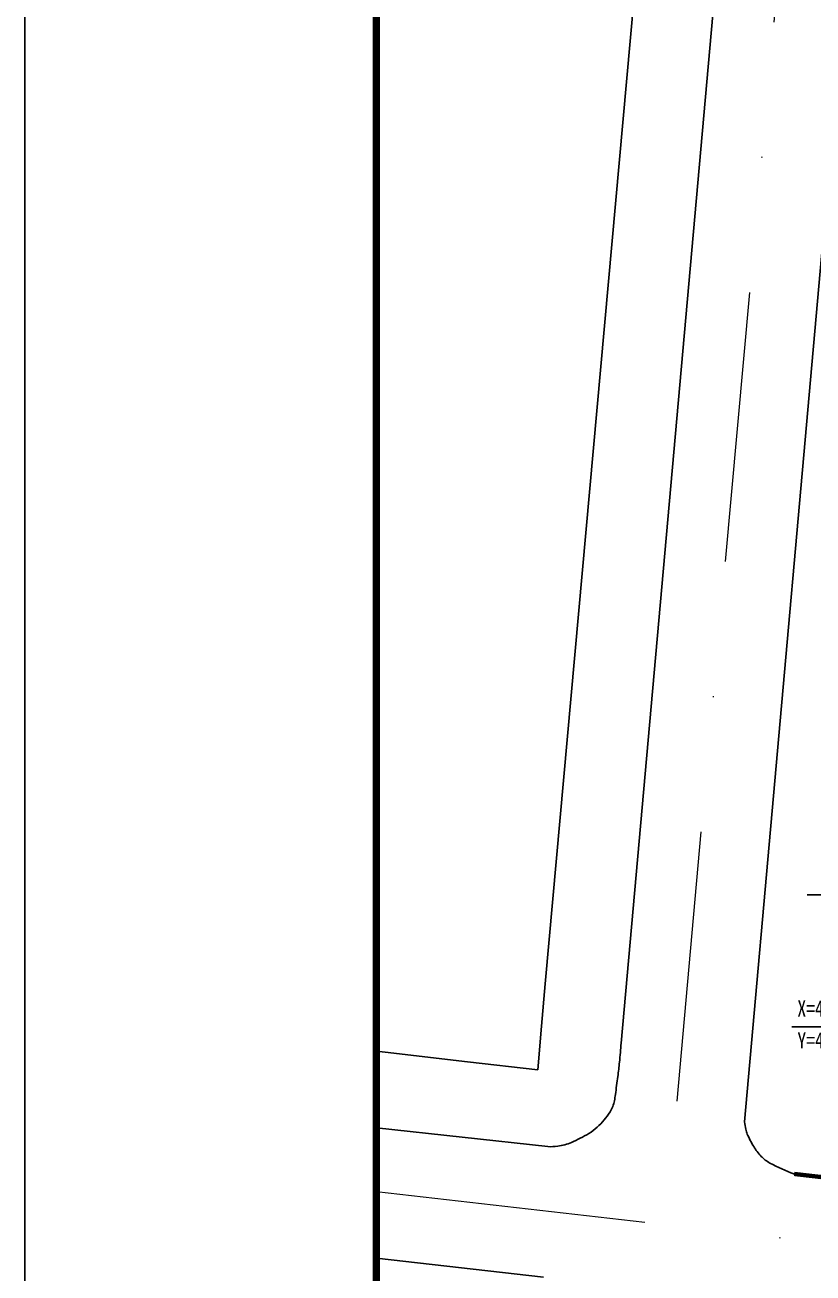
# Model space of a CAD drawing. Extents: x -534 to 560, y 572 to 1344.
# Drawn here: x -533.7 to -460.8, y 821.8 to 937.2 of the extents above; entities that cross this region are included whole.
import ezdxf
from ezdxf.enums import TextEntityAlignment as Align

# ---------------------------------------------------------------- set-up
doc = ezdxf.new("R2010")
doc.units = 0
doc.header["$LTSCALE"] = 1000
doc.linetypes.add('DASHDOT2', pattern=[0.5, 0.25, -0.125, 0, -0.125])
doc.linetypes.add('X5', pattern=[3, 2, -1])
doc.layers.get('0').update_dxf_attribs({"linetype": 'CONTINUOUS'})
for name, color, linetype in [('4', 4, 'CONTINUOUS'), ('DLSS', 8, 'CONTINUOUS'), ('pp-bz-zb', 7, 'CONTINUOUS'), ('TK', 7, 'CONTINUOUS'), ('外轮廓线', 2, 'CONTINUOUS')]:
    doc.layers.add(name, color=color, linetype=linetype)
doc.layers.add('道路红线', color=1, linetype='CONTINUOUS', lineweight=0)
doc.styles.add('ISOVIBLOCKBT', font='', dxfattribs={"width": 0.8})
doc.styles.get('ISOVIBLOCKBT').set_extended_font_data('SimSun')

# ---------------------------------------------------------------- blocks, each defined once
blk = doc.blocks.new('BFGGFHBDRSGS')
at = {"layer": 'TK'}
blk.add_line((301383.9997667727, -156237.5000457103), (301383.9997667727, -215637.5000457103), dxfattribs=at)
at = {"layer": 'TK', "const_width": 50}
blk.add_lwpolyline([(303883.9997667727, -214637.5000457103), (384483.9997667727, -214637.5000457103), (384483.9997667727, -157237.5000457103), (303883.9997667727, -157237.5000457103)], close=True, dxfattribs=at)
blk = doc.blocks.new('A$C37B82D5D')
at = {"xscale": 1.25, "yscale": 1.25, "zscale": 1.25}
blk.add_blockref('BFGGFHBDRSGS', (-376729.9991856659, 269546.8752933975), dxfattribs=at)

msp = doc.modelspace()

# ---------------------------------------------------------------- linework, layer by layer
at = {"layer": '4', "linetype": 'ByBlock', "lineweight": 18}
msp.add_line((-462.6394093939598, 830.9689228978095), (-394.2851885398995, 823.1224565679295), dxfattribs=at)
at = {"layer": 'DLSS', "color": 41, "linetype": 'Continuous', "flags": 128}
for points in [[(-478.5559220485884, 843.0679434301419), (-439.6209220485907, 1280.115943429628), (-437.7595218226779, 1301.357320344527, 0.3810324618711353), (-444.9194280080046, 1310.959977676344), (-501.193599044369, 1322.485027963218)], [(-467.1399220486201, 835.784943429413), (-426.1519163426346, 1296.87259722956, -0.4475164589015945), (-415.3903210425924, 1304.894478094437), (-387.8809220486, 1299.289069744395)], [(-462.5222338612803, 830.9367914699105), (283.9499390731216, 745.2424205082625, 0.4108430727823308), (300.5421167464665, 758.2622201925551), (348.8342575781717, 1140.626663414769, 0.3922839307197539), (341.7027586948825, 1150.573052354541), (-387.8809220486, 1299.289069744395)], [(-485.3364148007968, 833.4924761183647, 0.05347595089493282), (-484.4164569482818, 833.5267140274955, 0.0729529456776274), (-483.151922048608, 833.878943429896, 0.02886441563826301), (-481.5435413227096, 834.7061280474154, 0.05413384203291996), (-480.7689220485772, 835.2839434301568, 0.06135355840476353), (-479.5805163944751, 836.6972000744281, 0.1020299574254715), (-479.1729220486159, 837.7379434300674, 0.007412723452700768), (-479.0837792696111, 838.3080884195952, 0.00254125093623755), (-478.8569220486243, 839.9759434299631, 0.008265943935054613), (-478.7052337093191, 841.3057893846271, 0.006255914551449996), (-478.5559220485884, 843.0679434301419)], [(-462.5222338612803, 830.9367914699105, -0.004801258878618547), (-462.5709220486024, 830.9549434293149, -0.03341792603499982), (-464.7915079735831, 831.9692437691701, -0.08095336077285255), (-465.5939220485889, 832.5879434296949, -0.04857686677711242), (-466.2904795624927, 833.4941568762151, -0.04266835224084427), (-466.8829220485786, 834.6519434299407, -0.04117924358754325), (-467.0215180579253, 835.0916114818392, -0.02696319135468231), (-467.1399220486201, 835.7849434293894)]]:
    msp.add_lwpolyline(points, format="xyb", dxfattribs=at)
at = {"layer": 'DLSS', "color": 8, "linetype": 'X5', "flags": 128}
for points in [[(-461.4640250520461, 1116.184943429762), (-485.566824894704, 848.5402624836279)], [(-485.566824894704, 848.5402624836279), (-485.9184286129457, 844.6359498888341), (-486.2580108487891, 840.5780788861302)], [(-501.193599044369, 842.3225921288919), (-500.3829808565933, 842.2277717540128)], [(-492.7536112119706, 841.3367173528386), (-500.3829808565933, 842.2277717540128)], [(-486.2580108487891, 840.5780788861302), (-492.7536112119706, 841.3367173528386)]]:
    msp.add_lwpolyline(points, dxfattribs=at)
at = {"layer": 'DLSS', "color": 41, "linetype": 'Continuous', "flags": 128}
for points in [[(-485.3364148007968, 833.4924761183647), (-501.193599044369, 835.2246756462614)], [(-485.7359220485814, 821.3999434296129), (-501.193599044369, 823.1678563035651)]]:
    msp.add_lwpolyline(points, dxfattribs=at)
at = {"layer": 'DLSS', "color": 8, "linetype": 'Continuous', "const_width": 0.4, "elevation": 1423.225, "flags": 128}
msp.add_lwpolyline([(-462.5453804040008, 830.9593651086179), (-387.880922059252, 822.3859630968509)], dxfattribs=at)
at = {"layer": 'DLSS', "color": 8, "linetype": 'Continuous', "const_width": 0.4, "flags": 128}
msp.add_lwpolyline([(-462.5453804039425, 830.9593651095493), (-387.8809220591938, 822.3859630977822)], dxfattribs=at)
at = {"layer": 'pp-bz-zb'}
for p, q in [((-449.3818190895981, 856.7928297944454), (-461.3418190896191, 856.7928297944454)), ((-450.7940534850495, 844.5680874237878), (-462.7540534850705, 844.5680874237878))]:
    msp.add_line(p, q, dxfattribs=at)
at = {"layer": '道路红线', "linetype": 'DASHDOT2', "ltscale": 0.1}
for p, q in [((-430.7804306885955, 1311.691001544343), (-474.4325718520704, 826.2764300998388)), ((-501.193599044369, 829.3489290973237), (442.3453626590635, 721.0189127648337))]:
    msp.add_line(p, q, dxfattribs=at)

# ---------------------------------------------------------------- block references
at = {"layer": '外轮廓线', "ltscale": 0.03, "xscale": 0.01040000000011787, "yscale": 0.01040000000011787, "zscale": 0.01040000000024591}
msp.add_blockref('A$C37B82D5D', (-533.6936044818576, 571.9976082240423), dxfattribs=at)

# ---------------------------------------------------------------- texts
at = {"layer": 'pp-bz-zb', "style": 'ISOVIBLOCKBT', "width": 0.8}
msp.add_text('X=4379232.980', height=1.5, dxfattribs=at).set_placement((-462.2540534850705, 845.0680874237878), align=Align.BOTTOM_LEFT)
msp.add_text('Y=496441.922', height=1.5, dxfattribs=at).set_placement((-462.2540534850705, 844.0680874237878), align=Align.TOP_LEFT)

doc.saveas('drawing.dxf')
